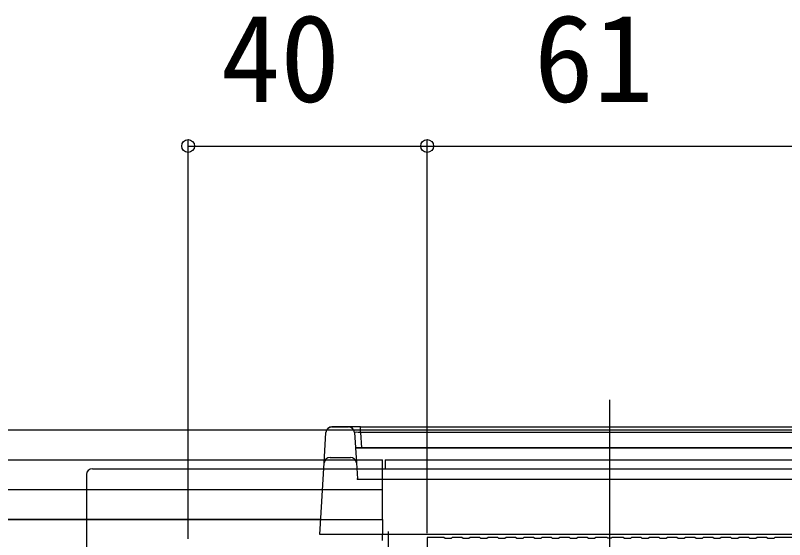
# Model space of a CAD drawing. Units: millimetres, scale not verified. Extents: x -875 to 875, y -1304 to 1297.
# Drawn here: x -37.4 to 91.3, y -836.6 to -748.8 of the extents above; entities that cross this region are included whole.
import ezdxf
from ezdxf.enums import TextEntityAlignment as Align

# ---------------------------------------------------------------- set-up
doc = ezdxf.new("R2010")
doc.units = ezdxf.units.MM
doc.header["$LTSCALE"] = 8
for name, color, linetype in [('0-2_YKK_11', 7, 'Continuous'), ('0-3_YKK_12', 2, 'Continuous'), ('0-4_YKK_13', 4, 'Continuous'), ('0-6_YKK_D', 6, 'Continuous')]:
    doc.layers.add(name, color=color, linetype=linetype)
doc.styles.add('ＭＳ ゴシック', font='')
doc.styles.get('ＭＳ ゴシック').set_extended_font_data('MS Gothic')

msp = doc.modelspace()

# ---------------------------------------------------------------- linework, layer by layer
at = {"layer": '0-2_YKK_11'}
for points in [[(31.5, -836.2), (31.5, -839.7), (25.458, -839.7), (25.275, -839.82), (24.725, -839.82), (24.542, -839.7), (18.5, -839.7), (18.5, -841.2), (21.5, -841.2), (22.5, -842.2), (27.5, -842.2), (28.5, -841.2), (31.5, -841.2), (31.5, -852.742), (31.62, -852.925), (31.62, -853.475), (31.5, -853.658)], [(62.275, -836.32), (61.725, -836.32), (61.542, -836.2), (59.7, -836.2), (59.5, -836.4), (58.5, -836.4), (58.3, -836.2), (56.7, -836.2), (56.5, -836.4), (55.5, -836.4), (55.3, -836.2), (53.7, -836.2), (53.5, -836.4), (52.5, -836.4), (52.3, -836.2), (50.7, -836.2), (50.5, -836.4), (49.5, -836.4), (49.3, -836.2), (47.7, -836.2), (47.5, -836.4), (46.5, -836.4), (46.3, -836.2), (44.7, -836.2), (44.5, -836.4), (43.5, -836.4), (43.3, -836.2), (41.7, -836.2), (41.5, -836.4), (40.5, -836.4), (40.3, -836.2), (38.7, -836.2), (38.5, -836.4), (37.5, -836.4), (37.3, -836.2), (35.7, -836.2), (35.5, -836.4), (34.5, -836.4), (34.3, -836.2), (31.5, -836.2)], [(92.5, -836.2), (89.7, -836.2), (89.5, -836.4), (88.5, -836.4), (88.3, -836.2), (86.7, -836.2), (86.5, -836.4), (85.5, -836.4), (85.3, -836.2), (83.7, -836.2), (83.5, -836.4), (82.5, -836.4), (82.3, -836.2), (80.7, -836.2), (80.5, -836.4), (79.5, -836.4), (79.3, -836.2), (77.7, -836.2), (77.5, -836.4), (76.5, -836.4), (76.3, -836.2), (74.7, -836.2), (74.5, -836.4), (73.5, -836.4), (73.3, -836.2), (71.7, -836.2), (71.5, -836.4), (70.5, -836.4), (70.3, -836.2), (68.7, -836.2), (68.5, -836.4), (67.5, -836.4), (67.3, -836.2), (65.7, -836.2), (65.5, -836.4), (64.5, -836.4), (64.3, -836.2), (62.458, -836.2), (62.275, -836.32)]]:
    msp.add_lwpolyline(points, dxfattribs=at)
at = {"layer": '0-3_YKK_12'}
for p, q in [((62, -813.2), (62, -993.2)), ((-841.424, -818.2), (562, -818.2)), ((24, -833.2), (24, -823.2)), ((24.5, -823.2), (24.5, -824.7)), ((24.5, -823.2), (99.5, -823.2))]:
    msp.add_line(p, q, dxfattribs=at)
for points in [[(-550, -823.2), (14.286, -823.2), (24, -823.2)], [(-550, -828.2), (13.98, -828.2), (24, -828.2)], [(-515.5, -833.2), (13.674, -833.2), (24, -833.2)]]:
    msp.add_lwpolyline(points, dxfattribs=at)
at = {"layer": '0-4_YKK_13'}
for p, q in [((15.563, -817.7), (15.563, -817.719)), ((15.563, -817.7), (18.345, -817.7)), ((18.345, -817.719), (15.563, -817.719)), ((18.345, -817.7), (18.345, -817.719)), ((20.341, -817.7), (103.659, -817.7)), ((14.253, -823.744), (14.565, -818.639)), ((19.343, -818.639), (19.656, -823.744)), ((20.341, -818.639), (20.498, -821.2)), ((103.659, -818.639), (20.341, -818.639)), ((19.5, -821.2), (104.5, -821.2)), ((104.499, -821.219), (19.501, -821.219)), ((13.521, -835.7), (14.253, -823.744)), ((15.251, -822.824), (18.657, -822.824)), ((19.656, -823.744), (19.817, -826.386)), ((-24.5, -824.7), (148.5, -824.7)), ((-25.5, -825.7), (-25.5, -904.2)), ((19.788, -826.438), (104.212, -826.438)), ((13.674, -833.2), (-515.5, -833.2)), ((24.995, -835.2), (24.995, -847.188)), ((14.52, -835.7), (13.521, -835.7)), ((24, -836.7), (24, -835.7))]:
    msp.add_line(p, q, dxfattribs=at)
for points in [[(20.341, -818.639), (20.341, -817.7), (18.345, -817.7)], [(109.747, -823.744), (110.479, -835.7), (109.48, -835.7), (14.52, -835.7)], [(13.674, -833.2), (24, -833.2), (24, -835.7)]]:
    msp.add_lwpolyline(points, dxfattribs=at)
for centre, radius, start, end in [((15.551, -818.708), 0.989, 89.33021, 175.97546), ((15.563, -818.7), 1, 90, 176.5), ((18.345, -818.7), 1, 3.5, 90), ((18.357, -818.708), 0.989, 4.02454, 90.66979), ((15.239, -823.813), 0.989, 89.33021, 175.97546), ((18.669, -823.813), 0.989, 4.02454, 90.66979), ((-24.5, -825.7), 1, 90, 180)]:
    msp.add_arc(centre, radius, start, end, dxfattribs=at)
for centre, major_axis, ratio, start_param, end_param in [((20.349, -818.7), (1.006, -0.061), 0.060033, 1.5818937, 3.1489631), ((18.815, -826.386), (1.002, -0.003), 0.202423, 6.0415012, 6.2962564)]:
    msp.add_ellipse(centre, major_axis=major_axis, ratio=ratio, start_param=start_param, end_param=end_param, dxfattribs=at)
at = {"layer": '0-6_YKK_D'}
for p, q in [((-8.5, -836.45), (-8.5, -769.7)), ((31.5, -835.5), (31.5, -769.7)), ((31.5, -835.5), (31.5, -769.7)), ((-8.5, -770.7), (31.5, -770.7)), ((31.5, -770.7), (92.5, -770.7))]:
    msp.add_line(p, q, dxfattribs=at)
for centre in [(-8.5, -770.7), (31.5, -770.7), (31.5, -770.7)]:
    msp.add_circle(centre, 1.075, dxfattribs=at)

# ---------------------------------------------------------------- texts
at = {"layer": '0-6_YKK_D', "style": 'ＭＳ ゴシック'}
for s, p in [('40', (-3.045, -767.7)), ('61', (49.386, -767.7))]:
    msp.add_text(s, height=14.66, dxfattribs=at).set_placement(p, align=Align.BOTTOM_LEFT)

doc.saveas('drawing.dxf')
